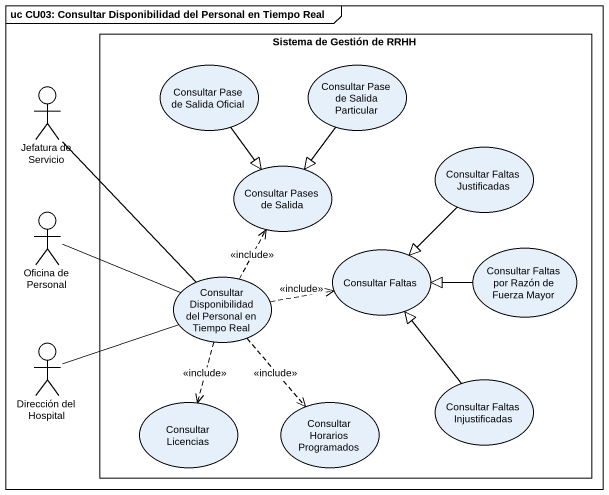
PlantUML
@startuml
mainframe uc CU03: Consultar Disponibilidad del Personal en Tiempo Real
rectangle "Sistema de Gestión de RRHH" as Sistema_de_Gestión_de_RRHH {
  usecase "Consultar Pase de Salida Oficial" as Consultar_Pase_de_Salida
  usecase "Consultar Pase de Salida Particular" as Consultar_Pase_de_Salida_2
  usecase "Consultar Faltas Justificadas" as Consultar_Faltas
  usecase "Consultar Pases de Salida" as Consultar_Pases_de_Salida
  usecase "Consultar Disponibilidad del Personal en Tiempo Real" as Consultar_Disponibilidad
  usecase "Consultar Faltas" as Consultar_Faltas_2
  usecase "Consultar Faltas por Razón de Fuerza Mayor" as Consultar_Faltas_por_Razón
  usecase "Consultar Licencias" as Consultar_Licencias
  usecase "Consultar Horarios Programados" as Consultar_Horarios
  usecase "Consultar Faltas Injustificadas" as Consultar_Faltas_3
}
actor "Jefatura de Servicio" as Jefatura_de_Servicio
actor "Oficina de Personal" as Oficina_de_Personal
actor "Dirección del Hospital" as Dirección_del_Hospital
Consultar_Pase_de_Salida --|> Consultar_Pases_de_Salida
Consultar_Pase_de_Salida_2 --|> Consultar_Pases_de_Salida
Jefatura_de_Servicio -- Consultar_Disponibilidad
Consultar_Faltas --|> Consultar_Faltas_2
Oficina_de_Personal -right- Consultar_Disponibilidad
Consultar_Disponibilidad .up.> Consultar_Pases_de_Salida : <<include>>
Consultar_Disponibilidad .right.> Consultar_Faltas_2 : <<include>>
Consultar_Disponibilidad ..> Consultar_Licencias : <<include>>
Consultar_Disponibilidad ..> Consultar_Horarios : <<include>>
Consultar_Faltas_por_Razón -left-|> Consultar_Faltas_2
Dirección_del_Hospital -right- Consultar_Disponibilidad
Consultar_Faltas_3 -up-|> Consultar_Faltas_2
@enduml
